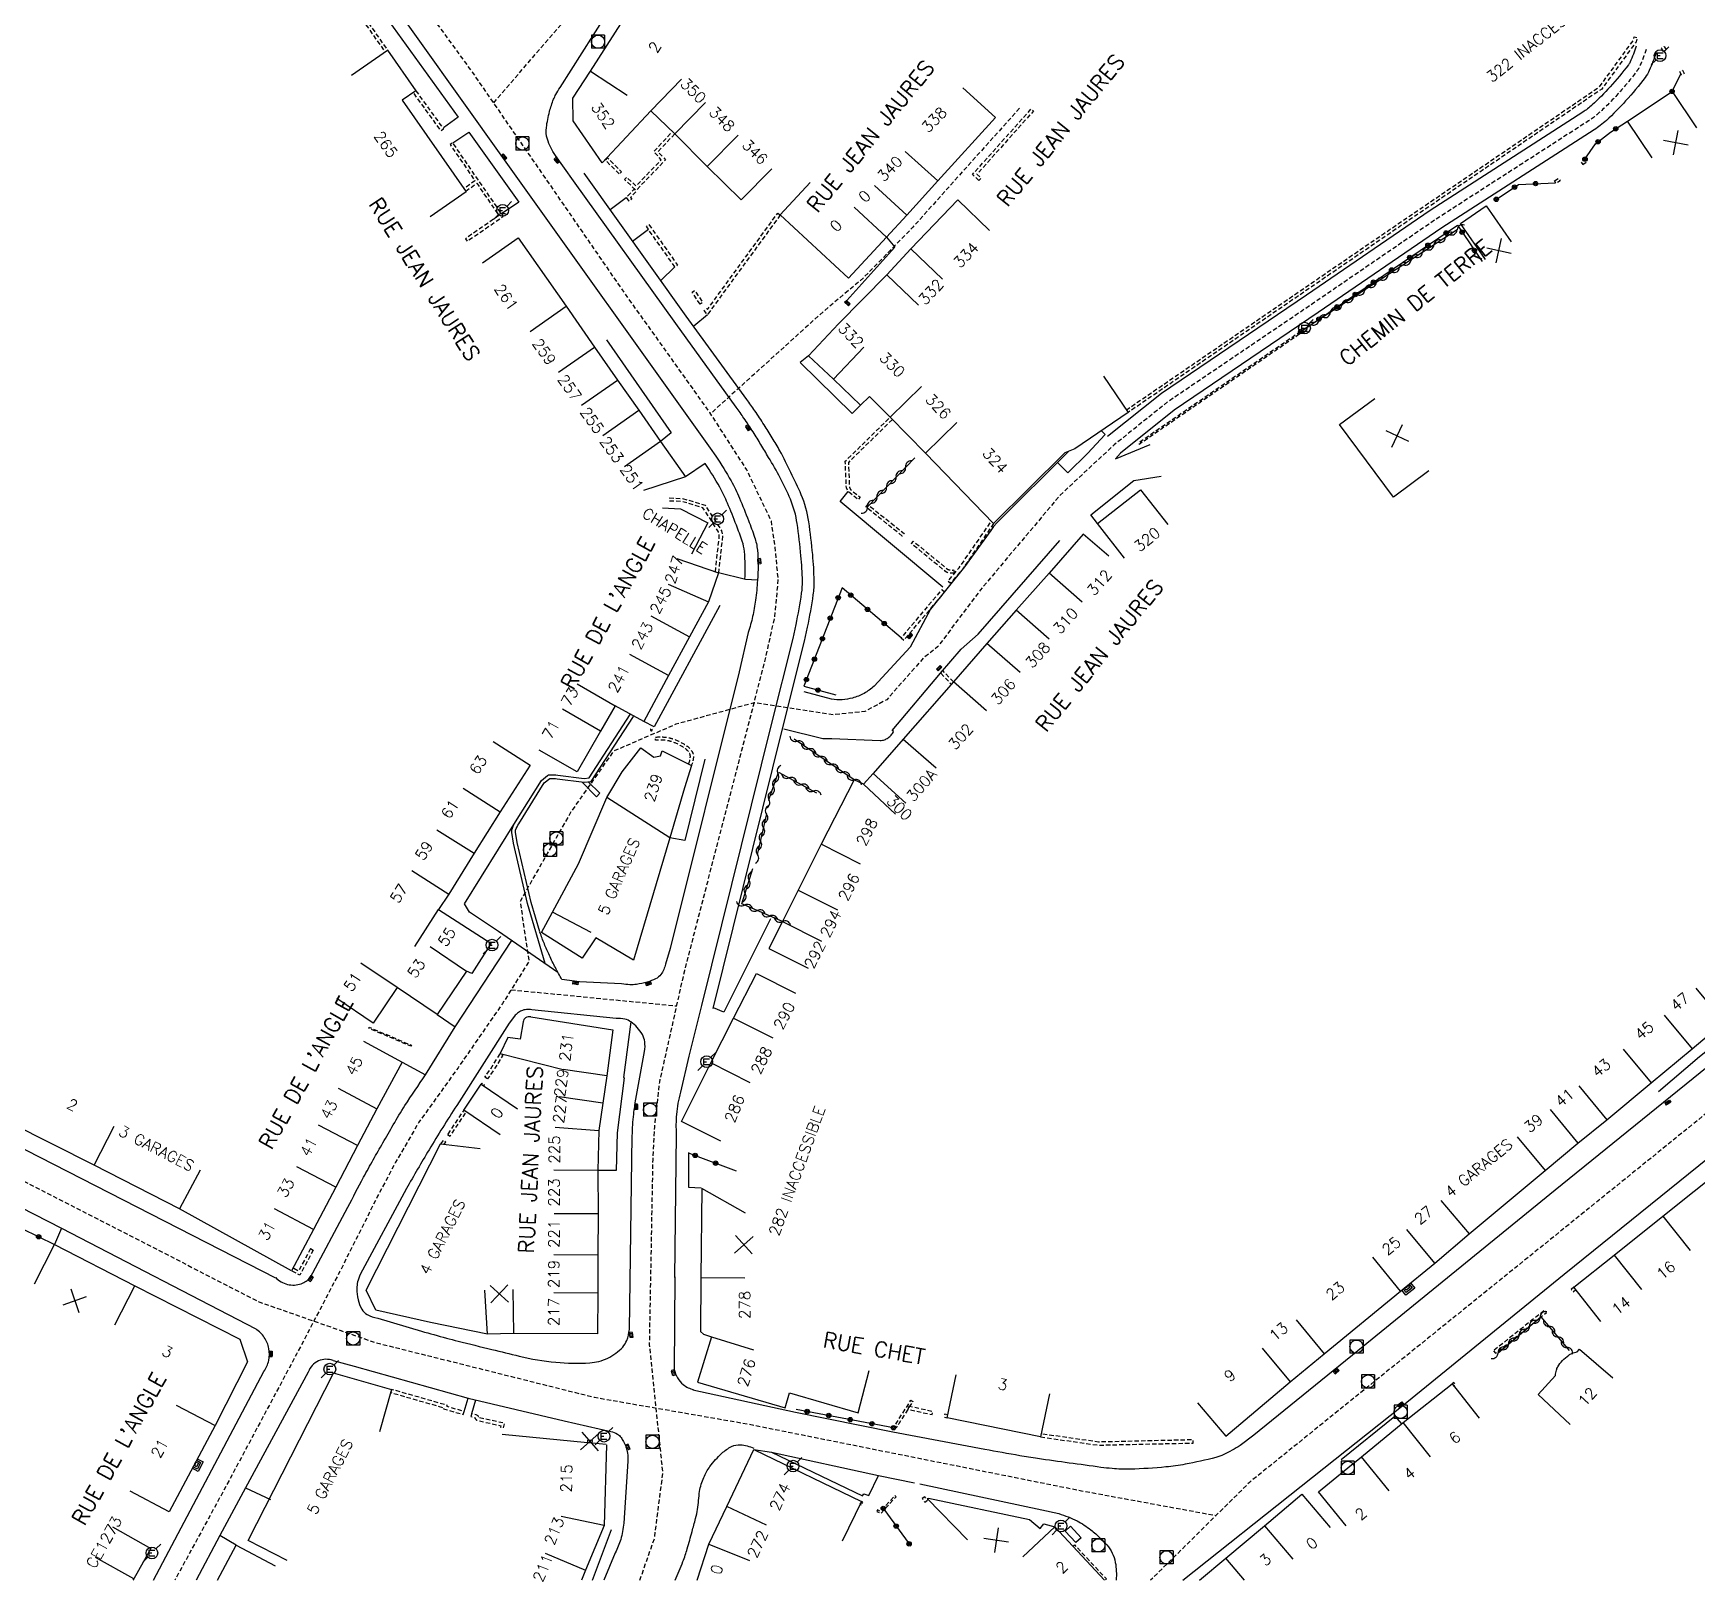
# Model space of a CAD drawing. Header units: millimetres. Extents: x 155999 to 157000, y 122000 to 123000.
# Drawn here: x 156388.5 to 156577.9, y 121999.8 to 122176.1 of the extents above; entities that cross this region are included whole.
import ezdxf
from ezdxf.enums import TextEntityAlignment as Align

# ---------------------------------------------------------------- set-up
doc = ezdxf.new("R2010")
doc.units = ezdxf.units.MM
doc.linetypes.add('DASHED', pattern=[0.75, 0.5, -0.25])
doc.layers.get('0').update_dxf_attribs({"linetype": 'CONTINUOUS'})
for name, color, linetype in [('W0001', 6, 'DASHED'), ('W0008', 7, 'CONTINUOUS'), ('W0017', 7, 'CONTINUOUS'), ('W0100', 7, 'CONTINUOUS'), ('W0112', 1, 'DASHED'), ('W0310', 3, 'CONTINUOUS'), ('W0322', 7, 'CONTINUOUS'), ('W0400', 7, 'CONTINUOUS'), ('W0420', 7, 'CONTINUOUS'), ('W0471', 7, 'CONTINUOUS'), ('W0984', 7, 'CONTINUOUS'), ('W0989', 7, 'CONTINUOUS'), ('W0991', 7, 'CONTINUOUS'), ('W1102', 7, 'CONTINUOUS')]:
    doc.layers.add(name, color=color, linetype=linetype)
doc.styles.get("Standard").update_dxf_attribs({"font": 'romans.shx', "width": 0.85})

# ---------------------------------------------------------------- blocks, each defined once
blk = doc.blocks.new('T400')
for p, q in [((-0.15, 0.3), (0.15, 0.3)), ((-0.15, -0.25), (-0.15, 0.3)), ((-0.15, 0.15), (0.15, 0.15)), ((-0.15, 0), (0.15, 0)), ((0.15, 0.3), (0.15, -0.25)), ((-0.15, -0.15), (0.15, -0.15)), ((-0.15, -0.25), (-0.15, -0.3)), ((-0.15, -0.3), (0.15, -0.3)), ((0.15, -0.3), (0.15, -0.25))]:
    blk.add_line(p, q)
blk = doc.blocks.new('T420')
for p, q in [((0.75, 0.75), (-0.75, 0.75)), ((-0.75, 0.75), (-0.75, -0.75)), ((0.75, 0.75), (0.75, -0.75)), ((0.75, -0.75), (-0.75, -0.75))]:
    blk.add_line(p, q)
blk.add_ellipse((0, 0), major_axis=(-0.53, 0.53), ratio=1, start_param=3.926991, end_param=10.210176)
blk = doc.blocks.new('t991o')
at = {"color": 0, "linetype": 'Continuous'}
for p, q in [((-1, 1), (1, -1)), ((-1, -1), (1, 1))]:
    blk.add_line(p, q, dxfattribs=at)
blk = doc.blocks.new('T471')
for p, q in [((-0.333334, 0.333334), (-0.333334, -0.333334)), ((-0.333334, 0.333334), (0.333334, 0.333334)), ((-0.333334, 0), (0, 0)), ((0.500001, 0.500001), (1.000002, 1.000002)), ((-0.500001, -0.500001), (-1.000002, -1.000002)), ((-0.333334, -0.333334), (0.333334, -0.333334))]:
    blk.add_line(p, q)
blk.add_ellipse((0, 0), major_axis=(0.471405, 0.471405), ratio=1, start_param=5.4977871438, end_param=11.780972451)
blk = doc.blocks.new('t322o')
at = {"color": 0, "linetype": 'Continuous'}
for radius in [0.25, 0.15]:
    blk.add_circle((0, 0), radius, dxfattribs=at)
blk = doc.blocks.new('t310o')
at = {"color": 0, "linetype": 'Continuous'}
for centre, start, end in [((-0.5, 0.38), 216.8699, 323.1304), ((0.5, -0.37), 36.8699, 143.1303)]:
    blk.add_arc(centre, 0.625, start, end, dxfattribs=at)

msp = doc.modelspace()

# ---------------------------------------------------------------- linework, layer by layer
at = {"layer": 'W0001', "flags": 128}
for points in [[(156440.92, 122168.19), (156450.4, 122179.2), (156466.15, 122203.35), (156481.59, 122227.19), (156514.38, 122278.88), (156543.12, 122325.13), (156563.75, 122357.04), (156572.8, 122371.53), (156581.06, 122385.71), (156586.63, 122393.83)], [(156457.56, 122000), (156459.22, 122004.74), (156460.19, 122012.21), (156458.67, 122026.83), (156459.06, 122047.89), (156459.25, 122051.58), (156459.82, 122056.7), (156462.67, 122069.42), (156471.8, 122104.6), (156472.94, 122109.72), (156473.32, 122113.9), (156472.96, 122117.62), (156472.54, 122120.56), (156469.74, 122126.4), (156465.53, 122132.94), (156455.86, 122146.5), (156438.52, 122171.67), (156422.46, 122193.79), (156397.31, 122228.8), (156389.2, 122240.33), (156388.73, 122251.09), (156387.94, 122267.06), (156398.22, 122280.97), (156409.3, 122300.3), (156427.88, 122330.96), (156436.46, 122345.3), (156442.7, 122358.23), (156444.07, 122363.07)], [(156923.59, 122353.93), (156917.66, 122345.38), (156913.59, 122340.89), (156908.98, 122336.61), (156898.32, 122327.95), (156850.64, 122289.21), (156840.06, 122280.51), (156835.23, 122276.1), (156820.52, 122261.41), (156779.54, 122218.18), (156766.25, 122204.66), (156758.9, 122198.78), (156733.68, 122179.69), (156710.73, 122161.56), (156679, 122134.49), (156659.04, 122117.91), (156561.35, 122038.9), (156526.96, 122011.13), (156515.7, 122000)], [(156500.79, 122167.57), (156495.33, 122161.5), (156488.63, 122154.02), (156483.01, 122148.25), (156478.02, 122144.04), (156465.62, 122132.81)], [(156257.32, 122112.21), (156275.79, 122103.08), (156314.2, 122082.89), (156355.08, 122061.99), (156414.29, 122031.66), (156427.31, 122027.1), (156452.38, 122020.83), (156469.85, 122017.79), (156507.83, 122010.19), (156523.16, 122007.37)], [(156442.9, 122067.22), (156461.77, 122065.38)]]:
    msp.add_lwpolyline(points, dxfattribs=at)
msp.add_lwpolyline([(156572.12, 122174.27, -0.02555), (156571.39, 122172.36, -0.058585), (156571.05, 122171.79, -0.021491), (156568.91, 122169.2, -0.023866), (156566.79, 122167.07, -0.020035), (156566.17, 122166.55, -0.021767), (156565.57, 122166.13), (156548.2, 122154.94), (156534.12, 122145.29), (156517.67, 122134.15), (156511.55, 122129.25), (156505.41, 122123.52), (156496.33, 122112.74), (156491.45, 122106.24), (156489.84, 122104.97), (156485.66, 122100.23), (156483.19, 122098.9), (156479.58, 122098.53), (156470.57, 122099.88), (156461.66, 122097.44), (156454.55, 122094.37), (156449.71, 122087.46), (156443.92, 122077.28), (156444.94, 122070.47), (156441.93, 122065.67), (156436.87, 122058.35), (156432.4, 122052.13), (156429.76, 122047.59), (156427.71, 122043.71), (156423.38, 122035.09), (156418.47, 122025.72), (156410.18, 122010.2), (156404.62, 122000)], format="xyb", dxfattribs=at)
at = {"layer": 'W0008', "flags": 128}
for points in [[(156427.83, 122181.73), (156441.92, 122161.98), (156465.56, 122128.88), (156466.23, 122127.95, -0.019317), (156467.95, 122125.15, -0.0293), (156468.9, 122123.2, -0.00696), (156469.93, 122120.64, -0.009501), (156470.62, 122118.74, -0.059307), (156470.94, 122117.26, -0.047158), (156470.95, 122113.83, -0.011893), (156470.87, 122112.7, -0.011893), (156470.74, 122111.57, -0.019933), (156470.4, 122109.71, -0.019933), (156469.91, 122107.88), (156468.85, 122103.43), (156461, 122071.92), (156460.5, 122070.12, -0.081656), (156459.96, 122068.97, -0.131292), (156459.36, 122068.46, -0.042744), (156458.4, 122068.09, -0.035505), (156457.18, 122067.83, -0.041776), (156456.43, 122067.79, -0.033089), (156455.49, 122067.89), (156450.71, 122068.13), (156448.69, 122068.39, -0.012636), (156447.94, 122069.74, -0.012636), (156447.26, 122071.13, -0.011608), (156446.69, 122072.43, -0.011608), (156446.19, 122073.76)], [(156461.55, 122034.47), (156461.75, 122050.76, -0.019835), (156461.71, 122051.89, -0.019835), (156461.77, 122053.03, -0.022429), (156461.94, 122054.3, -0.022429), (156462.23, 122055.55), (156463.16, 122059.65), (156464.62, 122065.42), (156472.55, 122097.42), (156475, 122107.2), (156475.34, 122108.79, 0.016194), (156475.98, 122112.37, 0.042705), (156476.07, 122113.75, 0.016633), (156475.9, 122116.63, 0.013067), (156475.47, 122120.28, 0.063), (156474.7, 122123.06, 0.040166), (156472.21, 122127.82, 0.006093), (156471.35, 122129.28, 0.006093), (156470.45, 122130.72, 0.006118), (156469.41, 122132.29, 0.007544), (156468.53, 122133.54), (156461.64, 122143.05), (156450, 122159.32), (156447.94, 122162.19, -0.06999), (156447.03, 122164.07, -0.11193), (156446.92, 122165.38, -0.027571), (156447.28, 122167.2, -0.03488), (156447.74, 122168.59, -0.030318), (156448.01, 122169.14, -0.020455), (156448.48, 122169.92), (156452.25, 122175.84), (156455.08, 122180.36)], [(156570.98, 122174.64, -0.02555), (156570.3, 122172.84, -0.058585), (156570.1, 122172.51, -0.021491), (156568.02, 122170, -0.023866), (156565.98, 122167.96, -0.020035), (156565.44, 122167.5, -0.021767), (156564.93, 122167.14), (156547.54, 122155.93), (156533.45, 122146.28), (156516.96, 122135.11), (156510.8, 122130.19)], [(156573.26, 122173.9, -0.02555), (156572.48, 122171.88, -0.058585), (156572, 122171.06, -0.021491), (156569.79, 122168.4, -0.023866), (156567.59, 122166.19, -0.020035), (156566.9, 122165.61, -0.021767), (156566.22, 122165.13), (156548.86, 122153.94), (156534.79, 122144.31), (156518.38, 122133.19), (156512.29, 122128.32)], [(156677.75, 122138.63), (156657.68, 122122.23), (156637.87, 122106.15), (156617.64, 122089.86), (156601.18, 122076.45), (156592.54, 122069.44), (156579.05, 122058.42), (156561.75, 122044.39), (156539.29, 122026.12), (156527.45, 122016.52), (156525.9, 122015.33, -0.023054), (156524.03, 122014.31, -0.051303), (156523.13, 122013.97, -0.015176), (156519.66, 122013.2, -0.024124), (156517.45, 122012.89, -0.01577), (156513.4, 122012.64, -0.030588), (156511.32, 122012.71, -0.010132), (156510.06, 122012.85, -0.001754), (156502.84, 122013.85, -0.007706), (156500.81, 122014.17, -0.003934), (156496.84, 122014.89), (156486.36, 122016.84), (156475.27, 122019.09), (156463.59, 122021.65)], [(156506.38, 122128.52), (156498.24, 122120.4), (156497.83, 122119.96), (156497.5, 122119.51), (156494.51, 122115.36), (156490.64, 122110.53), (156488.34, 122106.22), (156484.22, 122101.78, -0.060243), (156483.08, 122100.96, -0.060243), (156481.77, 122100.43, -0.051538), (156480.59, 122100.24, -0.051538), (156479.39, 122100.3), (156476.28, 122101.15)], [(156446.77, 122070.21), (156444.76, 122077.05), (156443.17, 122083.91), (156442.98, 122085.11, -0.123602), (156443.02, 122085.52, -0.055237), (156443.41, 122086.34), (156446.36, 122091.05), (156447.05, 122091.61, -0.160126), (156447.29, 122091.7, -0.043256), (156448.21, 122091.66), (156451.23, 122091.27), (156451.78, 122091.33), (156456.46, 122098.56)], [(156446.16, 122073.8), (156445.17, 122077.16), (156443.59, 122083.99), (156443.41, 122085.17, -0.123602), (156443.42, 122085.38, -0.055237), (156443.78, 122086.12), (156446.68, 122090.76), (156447.32, 122091.27, -0.042883), (156448.15, 122091.23), (156451.22, 122090.84), (156452.03, 122090.92), (156456.82, 122098.32)], [(156473.96, 122096.92), (156478.4, 122095.82), (156479.41, 122095.81), (156484.93, 122095.58, 0.063018), (156485.4, 122095.68, 0.063018), (156485.82, 122095.89, 0.064053), (156486.18, 122096.21, 0.064053), (156486.45, 122096.61)], [(156416.11, 122034.47, 0.148275), (156417.45, 122033.68, 0.148275), (156419.01, 122033.76, 0.057152), (156419.56, 122034.04, 0.057152), (156420.03, 122034.43), (156424.32, 122042.47, -0.004051), (156426.11, 122045.87, -0.006798), (156427.21, 122047.87, -0.000281), (156428.31, 122049.79, -0.000261), (156429.49, 122051.85, -0.013575), (156430.82, 122054.03, -0.008244), (156433.16, 122057.52), (156436.55, 122063), (156442.97, 122072.82)], [(156445.25, 122064.93, 0.07964), (156444.66, 122064.97, 0.07964), (156444.08, 122064.82, 0.066492), (156443.65, 122064.57, 0.066492), (156443.31, 122064.21), (156442.7, 122063.41), (156436.72, 122054.06, 0.004314), (156435.12, 122051.54, 0.004314), (156433.56, 122049, 0.003685), (156432.26, 122046.8, 0.003685), (156431, 122044.59), (156425.71, 122034.8)], [(156427.72, 122029.85), (156432.7, 122028.35, 0.002214), (156435.54, 122027.57, 0.004734), (156436.87, 122027.22, 0.001143), (156440.72, 122026.27, 0.001417), (156443.82, 122025.51, 0.035228), (156448, 122024.81, 0.038802), (156451.85, 122024.75, 0.097177), (156453.9, 122025.28, 0.09592), (156455.61, 122026.55, 0.0954), (156456.07, 122027.29, 0.063417), (156456.37, 122028.56), (156456.7, 122050.6, -0.0117), (156456.75, 122051.84, -0.0117), (156456.86, 122053.07, -0.008174), (156456.98, 122053.92, -0.008174), (156457.12, 122054.77), (156458.1, 122060.19, 0.075923), (156458.12, 122061.3, 0.097828), (156457.85, 122062.12, 0.053377), (156457.25, 122062.94, 0.057656), (156456.55, 122063.56, 0.091812), (156455.87, 122063.87, 0.07297), (156454.85, 122063.96), (156445.25, 122064.93)], [(156425.72, 122034.81, 0.047454), (156425.43, 122033.96, 0.056682), (156425.34, 122033.21, 0.060934), (156425.49, 122031.93, 0.069045), (156425.91, 122030.87, 0.137116), (156426.53, 122030.25, 0.094844), (156427.72, 122029.85)], [(156461.55, 122034.53), (156461.48, 122024, 0.089464), (156461.84, 122023.04, 0.089464), (156462.51, 122022.27, 0.055571), (156463.05, 122021.92, 0.055571), (156463.66, 122021.71)], [(156402.19, 122000), (156414.77, 122023.78, 0.099889), (156415.31, 122025.02, 0.099889), (156415.33, 122026.37, 0.101492), (156414.81, 122027.64, 0.101492), (156413.83, 122028.61)], [(156422.64, 122025.01, 0.098858), (156421.8, 122025.15, 0.098858), (156420.98, 122024.96, 0.102982), (156420.27, 122024.45, 0.102982), (156419.82, 122023.69), (156412.68, 122010.53), (156409.76, 122005.09), (156407.04, 122000)], [(156422.64, 122025.01), (156425.04, 122024.38), (156438.02, 122020.73), (156448.95, 122018.14), (156454.24, 122016.93, -0.076678), (156455.01, 122016.63, -0.11264), (156455.42, 122016.25, -0.032394), (156455.69, 122015.8, -0.024436), (156455.98, 122015.17, -0.060761), (156456.16, 122014.46, -0.04894), (156456.19, 122013.55), (156455.73, 122006.49, -0.026107), (156455.6, 122005.56, -0.026107), (156455.38, 122004.64, -0.022725), (156455.1, 122003.87, -0.022725), (156454.76, 122003.13), (156453.48, 122000)], [(156461.59, 122000, 0.011773), (156462.47, 122002.12, 0.022339), (156462.96, 122003.58, 0.00247), (156463.51, 122005.54, 0.003274), (156463.91, 122007.02, 0.028883), (156464.13, 122008.07, 0.014974), (156464.35, 122010.11, -0.051071), (156464.84, 122011.7, -0.059577), (156465.54, 122012.94, -0.04733), (156466.89, 122014.45, -0.07099), (156468.01, 122015.22, -0.134764), (156469.02, 122015.42, -0.087592), (156470.54, 122015.03)], [(156489.43, 122010.96), (156503.31, 122008.01), (156505.27, 122007.58, -0.043949), (156507.33, 122006.75, -0.051992), (156508.91, 122005.73, -0.0188), (156509.98, 122004.79, -0.024669), (156510.73, 122004.02, -0.135279), (156511.69, 122002.03, -0.067737), (156511.78, 122000)]]:
    msp.add_lwpolyline(points, format="xyb", dxfattribs=at)
for points in [[(156451, 122090.86), (156452.64, 122089.2), (156452.99, 122089.6)], [(156451.67, 122090.88), (156452.99, 122089.6)], [(156305.56, 122084.21), (156333.47, 122069.89), (156360.59, 122056.04), (156379.15, 122046.5), (156391.72, 122040.06), (156413.83, 122028.61)], [(156519.38, 122000), (156532.86, 122010.72), (156544.28, 122019.78), (156562.8, 122034.83), (156582.43, 122050.72), (156619.42, 122080.62)], [(156448.23, 122069.2), (156441.48, 122073.85), (156438.15, 122076.05)], [(156373.43, 122056.24), (156416.07, 122034.43)], [(156545.31, 122033.84), (156545.78, 122033.26), (156544.76, 122032.46), (156544.31, 122033.02)], [(156545.16, 122033.71), (156545.5, 122033.3), (156544.79, 122032.74), (156544.46, 122033.14)], [(156545, 122033.59), (156545.22, 122033.33), (156544.82, 122033.02), (156544.62, 122033.27)], [(156544.85, 122033.46), (156544.93, 122033.36), (156544.85, 122033.3), (156544.77, 122033.4)], [(156407.18, 122013.83), (156407.83, 122013.49), (156407.28, 122012.37), (156406.6, 122012.74)], [(156407.08, 122013.66), (156407.56, 122013.4), (156407.19, 122012.65), (156406.69, 122012.92)], [(156406.99, 122013.48), (156407.3, 122013.32), (156407.1, 122012.92), (156406.78, 122013.09)], [(156470.52, 122014.88), (156472.56, 122014.59), (156484.73, 122011.94), (156488.84, 122011.09)]]:
    msp.add_lwpolyline(points, dxfattribs=at)
msp.add_lwpolyline([(156407.03, 122013.23), (156406.88, 122013.27)], close=True, dxfattribs=at)
at = {"layer": 'W0017', "flags": 128}
for points in [[(156424.51, 122180.36), (156426.51, 122180.92), (156436.86, 122166.57), (156435.19, 122165.34)], [(156436.26, 122163.64), (156438.09, 122164.84), (156443.79, 122156.89), (156441.83, 122155.54)], [(156454.17, 122156.03), (156456.02, 122157.42)], [(156458.55, 122153.78), (156456.73, 122152.39)], [(156485.63, 122152.89), (156486.59, 122151.75), (156481.13, 122145.7)], [(156459.95, 122147.96), (156461.56, 122149.5)], [(156465.25, 122144.07), (156463.7, 122142.75)], [(156453.77, 122141.19), (156461.14, 122130.61), (156459.9, 122129.64)], [(156476.76, 122139.38), (156475.8, 122138.64), (156481.73, 122132.84), (156482.68, 122133.78)], [(156510.11, 122130.86), (156510.55, 122130.44), (156508.52, 122128.25), (156506.28, 122126.07), (156505.1, 122127.24)], [(156512.29, 122128.32), (156511.72, 122127.66), (156515.64, 122129.31)], [(156509.66, 122120.29), (156508.89, 122121.28), (156513.8, 122125.18), (156516.92, 122125.67)], [(156492.06, 122113.06), (156480.36, 122122.79), (156481.28, 122123.94)], [(156486.45, 122096.61), (156486.3, 122096.75), (156491.8, 122103.27), (156494.15, 122106), (156496.08, 122107.71), (156505.36, 122118.35)], [(156470.95, 122113.83), (156469.58, 122113.94), (156466.51, 122114.69)], [(156466.68, 122110.97), (156459.21, 122097.15), (156458.03, 122097.74)], [(156464.97, 122093.48), (156462.68, 122084.2), (156460.97, 122084.52)], [(156438.15, 122076.05), (156437.59, 122077.02), (156443.41, 122086.34)], [(156472.43, 122075.29), (156467.13, 122064.65), (156465.94, 122065.15)], [(156589.43, 122070.53), (156590.45, 122069.38), (156578.18, 122059.59), (156573.52, 122055.6)], [(156434.49, 122064.39), (156436.55, 122063)], [(156456.55, 122063.56), (156455.71, 122057.23), (156455.79, 122057.21), (156454.97, 122050.92), (156454.85, 122046.65), (156452.77, 122046.64)], [(156430.5, 122058.98), (156433.16, 122057.52)], [(156463.11, 122048.7), (156463.09, 122044.73), (156464.55, 122044.68)], [(156391.72, 122040.06), (156390.94, 122038.21)], [(156437.57, 122019.2), (156438.02, 122020.73)], [(156438.42, 122018.97), (156438.88, 122020.53)], [(156537.39, 122013.73), (156543.52, 122018.69), (156544.27, 122017.8)], [(156472.56, 122014.59), (156482.91, 122009.62), (156483.05, 122009.85), (156483.62, 122009.63), (156484.73, 122011.94)], [(156412.68, 122010.53), (156415.5, 122009.19)], [(156411.62, 122004), (156409.76, 122005.09)], [(156452.18, 122000), (156454.35, 122005.79)]]:
    msp.add_lwpolyline(points, dxfattribs=at)
for points in [[(156465.92, 122065.1), (156473.85, 122097.09), (156476.3, 122106.89), (156476.65, 122108.51, 0.016194), (156477.31, 122112.18, 0.042705), (156477.41, 122113.78, 0.016633), (156477.24, 122116.76, 0.013067), (156476.8, 122120.48, 0.063), (156475.94, 122123.58, 0.015317), (156473.51, 122128.57, 0.006093), (156472.63, 122130.06, 0.006093), (156471.71, 122131.53, 0.006118), (156470.65, 122133.13, 0.007544), (156469.74, 122134.42), (156462.85, 122143.92), (156451.22, 122160.19)], [(156469.51, 122113.96, 0.039886), (156469.47, 122117.13, 0.059307), (156469.22, 122118.27, 0.009501), (156468.55, 122120.11, 0.00696), (156467.54, 122122.63, 0.0293), (156466.66, 122124.42, 0.019317), (156465, 122127.12), (156462.75, 122125.62)]]:
    msp.add_lwpolyline(points, format="xyb", dxfattribs=at)
at = {"layer": 'W0100'}
for p, q in [((156445.14, 122064.12), (156454.49, 122062.65)), ((156412.03, 122027.43), (156412.89, 122024.85))]:
    msp.add_line(p, q, dxfattribs=at)
at = {"layer": 'W0100', "flags": 128}
for points in [[(156472.6, 122160.68), (156469.08, 122157.13), (156465.21, 122160.95), (156461.53, 122164.66), (156458.82, 122167.28), (156453.29, 122161.35), (156449.98, 122166.14), (156449.92, 122168.73), (156451.94, 122171.79), (156458.24, 122181.66), (156461.47, 122186.73), (156463.93, 122190.58), (156466.87, 122195.3), (156471.12, 122192.66)], [(156424.74, 122171.33), (156428.84, 122174.18), (156432.05, 122169.57), (156430.5, 122168.48), (156437.78, 122158.07), (156433.68, 122155.2)], [(156494.35, 122169.89), (156498.05, 122166.53), (156491.49, 122159.3), (156487.97, 122155.39), (156485.63, 122152.89), (156481.32, 122148.24), (156473.55, 122155.43), (156476.94, 122159.1)], [(156572.79, 122161.94), (156570.01, 122166.1), (156575.07, 122169.49), (156577.85, 122165.33)], [(156510.33, 122137.07), (156513.15, 122132.94), (156507.07, 122128.79), (156505.93, 122128.34), (156497.84, 122120.31), (156490.08, 122128.29), (156486.06, 122132.39), (156483.7, 122134.74), (156482.68, 122133.78), (156479.61, 122136.73), (156476.76, 122139.38), (156480.16, 122143.04), (156485.66, 122148.61), (156488.4, 122151.55), (156493.77, 122157.13), (156497.37, 122153.66)], [(156553.83, 122150.34), (156550.98, 122154.44), (156553.89, 122156.47), (156556.74, 122152.36)], [(156439.63, 122149.96), (156443.72, 122152.82), (156449.17, 122145.03), (156452.41, 122140.38), (156455.03, 122136.62), (156457.43, 122133.19), (156459.9, 122129.64), (156462.75, 122125.62), (156457.98, 122124.06)], [(156547.38, 122126.29), (156543.37, 122123.31), (156537.23, 122131.56), (156541.25, 122134.54)], [(156512.75, 122116.36), (156509.66, 122120.29), (156514.56, 122124.13), (156517.65, 122120.2)], [(156460.15, 122122.07), (156462.19, 122121.98), (156465.29, 122120.37), (156463.44, 122116.82)], [(156510.96, 122116.57), (156508.03, 122119.09), (156504.15, 122114.66), (156500.41, 122110.44), (156497.08, 122106.63), (156493.27, 122102.27), (156487.54, 122095.76), (156484.14, 122091.82), (156483.01, 122090.61), (156481.96, 122091.12), (156478.22, 122083.79), (156475.58, 122078.57), (156473.79, 122074.99), (156472.25, 122071.92), (156476.71, 122069.67)], [(156461.78, 122116.31), (156466.51, 122114.69), (156465.38, 122111.39), (156463.2, 122107.4), (156460.84, 122103.01), (156458.03, 122097.74)], [(156450.41, 122102.03), (156454.75, 122099.55)], [(156458.03, 122097.74), (156454.75, 122099.55), (156453.1, 122096.67), (156450.43, 122092.02), (156446.1, 122094.51)], [(156440.87, 122095.49), (156445.08, 122092.79), (156441.65, 122087.46), (156438.7, 122082.77), (156435.82, 122078.1), (156434.65, 122076.37), (156440.61, 122072.53)], [(156457.68, 122094.76), (156459.14, 122093.7), (156459.91, 122093.84), (156460.12, 122094.42), (156463.43, 122092.76), (156462.64, 122090.19), (156460.97, 122084.52), (156456.83, 122070.58), (156452.55, 122073.12), (156450.99, 122070.83), (156446.36, 122073.72)], [(156446.38, 122073.72), (156447.6, 122076.07), (156450.58, 122081.57), (156453.8, 122089.12), (156455.54, 122092.02), (156457.68, 122094.76)], [(156452.02, 122073.72), (156447.6, 122076.07)], [(156440.62, 122072.53), (156438.43, 122069.06), (156437.83, 122069.34), (156434.49, 122064.39), (156429.93, 122067.46), (156427.21, 122063.43), (156423.07, 122066.23)], [(156466.78, 122049.98), (156462.31, 122052.22), (156465.66, 122058.89), (156468.23, 122063.99), (156470.83, 122069.08), (156475.28, 122066.82)], [(156521.06, 122020.2), (156524.29, 122016.39), (156531.61, 122022.6), (156535.46, 122025.77), (156544.17, 122032.9), (156548.07, 122036.1), (156551.98, 122039.42), (156560.62, 122046.63), (156564.36, 122049.74), (156567.63, 122052.41), (156572.7, 122056.62), (156577.35, 122060.5), (156580.99, 122063.55), (156577.81, 122067.41)], [(156574.16, 122064.34), (156577.35, 122060.5)], [(156407.52, 122046.7), (156405.17, 122042.29), (156395.44, 122047.24), (156385.96, 122052.04), (156380.65, 122054.72), (156375.08, 122057.51), (156377.32, 122061.98)], [(156426.09, 122061.35), (156430.5, 122058.98), (156427.63, 122053.66), (156425.41, 122049.49), (156422.94, 122044.75), (156420.39, 122039.93), (156417.9, 122035.24), (156405.17, 122042.29)], [(156454.49, 122062.65), (156453.8, 122057.42), (156453.33, 122054.31), (156452.89, 122051.18), (156452.77, 122046.64), (156452.81, 122041.7), (156452.76, 122037.06), (156452.77, 122032.68), (156452.73, 122028.05), (156443.16, 122028.1)], [(156441.66, 122050.71), (156437.51, 122053.5), (156439.5, 122056.46), (156443.65, 122053.68)], [(156566.98, 122029.45), (156563.88, 122033.37), (156568.47, 122037), (156574.03, 122041.43), (156581.14, 122047.13), (156584.26, 122049.68), (156586.24, 122047.19), (156588.03, 122048.66), (156592.22, 122052.94), (156595.79, 122049.43)], [(156426.41, 122033.02), (156434.85, 122049.69), (156439.4, 122049.16)], [(156469.59, 122041.79), (156464.61, 122044.59), (156464.5, 122034.43), (156464.47, 122028.31), (156464.8, 122028), (156465.72, 122027.71), (156464.11, 122022.54), (156474.11, 122019.61), (156474.61, 122021.33), (156482.4, 122019.04), (156483.66, 122023.88)], [(156388.65, 122033.76), (156390.94, 122038.21), (156400.07, 122033.52), (156412.03, 122027.43)], [(156427.5, 122030.76), (156426.42, 122033.03)], [(156443.11, 122033.1), (156443.16, 122028.1), (156440.2, 122028.03), (156433.71, 122029.34), (156427.5, 122030.76)], [(156412.89, 122024.85), (156409.2, 122017.63), (156403.96, 122007.78), (156399.55, 122010.13)], [(156417.42, 122002.26), (156412.97, 122004.53), (156422.68, 122023.58)], [(156422.66, 122023.61), (156429.3, 122021.72), (156427.92, 122016.91)], [(156504.19, 122021.2), (156503.19, 122016.31), (156492.56, 122018.48), (156493.56, 122023.38)], [(156537.97, 122006.19), (156534.81, 122010.07), (156538.15, 122012.79), (156539.7, 122014.05), (156544.45, 122017.95), (156550.02, 122022.36), (156553.12, 122018.44)], [(156441.87, 122016.63), (156451.6, 122015.68), (156452.14, 122015.63), (156453.72, 122015.47)], [(156453.77, 122015.41), (156453.49, 122006.22), (156451.39, 122001.16), (156450.9, 122000)], [(156452.14, 122015.63), (156452.16, 122015.92), (156451.62, 122015.95), (156451.6, 122015.68)], [(156464.07, 122000), (156465.42, 122004.1), (156467.46, 122008.4), (156470.52, 122014.88), (156482.79, 122008.96), (156480.61, 122004.45)], [(156521.27, 122000), (156524.29, 122002.52), (156528.68, 122006.2), (156532.91, 122009.81), (156536.16, 122006.01)], [(156494.86, 122004.61), (156490.26, 122009.31), (156490.41, 122009.36), (156501.93, 122006.9), (156503.14, 122005.88), (156503.55, 122006.43), (156504.82, 122006.06), (156510.45, 122000)], [(156397.53, 122006.07), (156401.89, 122003.62), (156399.94, 122000.15), (156399.86, 122000)], [(156409.48, 122000), (156411.62, 122004), (156416.03, 122001.64)]]:
    msp.add_lwpolyline(points, dxfattribs=at)
for points in [[(156445.14, 122064.12, 0.11617), (156444.84, 122064.14, 0.11617), (156444.56, 122064.03, 0.10625), (156444.37, 122063.82, 0.10625), (156444.29, 122063.56), (156443.94, 122061.61), (156442.55, 122061.79), (156441.67, 122059.96), (156448.85, 122058.13)], [(156563.48, 122017.74), (156559.81, 122021.13), (156561.8, 122023.29, -0.045177), (156561.91, 122023.92, -0.072295), (156562.06, 122024.29, -0.052801), (156562.6, 122025, -0.049709), (156563.31, 122025.62, -0.059096), (156563.68, 122025.82, -0.039167), (156564.28, 122026), (156564.55, 122026.32), (156568.33, 122023.04)]]:
    msp.add_lwpolyline(points, format="xyb", dxfattribs=at)
msp.add_lwpolyline([(156507.79, 122004.83), (156507.21, 122004.29), (156505.99, 122005.6), (156506.57, 122006.14)], close=True, dxfattribs=at)
at = {"layer": 'W0112'}
msp.add_line((156420.07, 122037.75), (156420.38, 122037.59), dxfattribs=at)
at = {"layer": 'W0112', "flags": 128}
for points in [[(156424.22, 122180.15), (156428.55, 122173.98)], [(156424.51, 122180.36), (156428.84, 122174.18)], [(156512.92, 122133.21), (156542.22, 122153.28), (156566.81, 122170.01), (156570.65, 122175.28), (156570.77, 122175.7), (156571.11, 122175.59), (156570.97, 122175.12), (156567.06, 122169.75), (156542.42, 122152.98), (156513.15, 122132.94)], [(156432.05, 122169.57), (156435.22, 122165.2), (156434.93, 122164.99), (156431.76, 122169.37)], [(156437.74, 122158.13), (156438.99, 122159.03), (156441.52, 122155.36), (156437.7, 122152.72), (156437.9, 122152.43), (156442.02, 122155.27), (156439.08, 122159.53), (156436.26, 122163.64), (156435.96, 122163.44), (156438.79, 122159.32), (156437.54, 122158.42)], [(156461.53, 122164.66), (156459.62, 122162.63), (156460.5, 122161.71), (156457.13, 122158.22), (156455.83, 122159.46), (156456.07, 122159.72), (156457.12, 122158.72), (156460, 122161.71), (156459.13, 122162.63), (156461.27, 122164.91)], [(156486.31, 122132.13), (156481.31, 122127.25), (156481.42, 122124.44), (156481.56, 122124.17), (156482.63, 122123.28), (156482.4, 122123), (156481.28, 122123.94), (156481.07, 122124.35), (156480.95, 122127.39), (156486.06, 122132.39)], [(156466.16, 122114.81), (156466.61, 122118.86), (156466.52, 122119.35), (156464.75, 122122.09), (156462.38, 122122.8), (156460.98, 122122.85), (156460.99, 122123.21), (156462.43, 122123.15), (156464.98, 122122.39), (156466.86, 122119.48), (156466.97, 122118.88), (156466.51, 122114.69)], [(156497.84, 122120.31), (156494.24, 122115.02), (156492.9, 122113.5), (156492.63, 122113.73), (156493.92, 122115.27), (156497.59, 122120.57)], [(156493.27, 122102.27), (156492.04, 122103.55), (156491.75, 122103.32), (156493.03, 122102)], [(156435.28, 122049.64), (156435.49, 122049.88), (156435.22, 122050.11), (156434.85, 122049.69)], [(156420.38, 122037.59), (156418.85, 122034.71), (156417.9, 122035.24)], [(156420.07, 122037.75), (156418.71, 122035.19), (156418.07, 122035.55)], [(156563.88, 122033.37), (156563.58, 122033.11), (156563.81, 122032.84), (156564.11, 122033.11)], [(156492.64, 122018.83), (156492.29, 122018.91), (156492.21, 122018.56), (156492.56, 122018.48)], [(156503.19, 122016.31), (156509.75, 122015.38), (156520.57, 122015.62), (156520.56, 122015.98), (156509.77, 122015.73), (156503.24, 122016.66)], [(156506.85, 122003.87), (156507.03, 122004.04), (156510.68, 122000.14), (156510.53, 122000)]]:
    msp.add_lwpolyline(points, dxfattribs=at)
for points in [[(156574.1, 122174.04), (156573.87, 122174.43), (156574.18, 122174.61), (156574.41, 122174.22)], [(156576.14, 122171.36), (156575.94, 122171.72), (156576.26, 122171.89), (156576.45, 122171.53)], [(156496.17, 122159.35), (156495.42, 122160.02), (156502.11, 122167.49), (156502.38, 122167.26), (156495.93, 122160.05), (156496.41, 122159.62)], [(156455.21, 122160.09), (156453.64, 122161.65), (156453.89, 122161.91), (156455.46, 122160.34)], [(156564.9, 122161.16), (156565.36, 122161.49), (156565.16, 122161.78), (156564.7, 122161.45)], [(156561.69, 122159.3), (156562.14, 122159.59), (156562.34, 122159.29), (156561.88, 122159)], [(156456.34, 122157), (156456.02, 122157.42), (156456.91, 122158.36), (156457.17, 122158.12), (156456.49, 122157.4), (156456.63, 122157.21)], [(156473.55, 122155.43), (156465.25, 122144.07), (156464.89, 122144.55), (156465.17, 122144.76), (156465.25, 122144.66), (156473.26, 122155.64)], [(156461.56, 122149.5), (156458.31, 122154.11), (156458.6, 122154.32), (156461.85, 122149.7)], [(156464.42, 122145.26), (156463.5, 122146.64), (156463.79, 122146.84), (156464.72, 122145.46)], [(156532.8, 122142.16), (156514.32, 122129.45), (156514.4, 122129.34), (156532.88, 122142.05)], [(156487.43, 122118.87), (156483.3, 122122.17), (156483.52, 122122.45), (156487.66, 122119.15)], [(156492.26, 122112.48), (156491.94, 122112.76), (156487.3, 122107.3), (156487.63, 122107.02)], [(156431.55, 122060.91), (156431.5, 122060.79), (156431.31, 122060.87), (156426.71, 122062.83), (156426.76, 122062.95), (156431.36, 122060.99)], [(156440.22, 122057.08), (156439.93, 122057.28), (156440.75, 122058.47), (156441.67, 122059.96), (156441.97, 122059.78), (156441.05, 122058.28)], [(156439.5, 122056.46), (156439.79, 122056.27), (156439.87, 122056.38), (156439.57, 122056.57)], [(156435.67, 122050.76), (156435.97, 122050.57), (156437.8, 122053.3), (156437.51, 122053.5)], [(156554.73, 122026.11), (156554.96, 122025.83), (156560.78, 122030.48), (156560.56, 122030.75)], [(156429.3, 122021.72), (156429.2, 122021.37), (156435.24, 122019.64), (156435.21, 122019.52), (156437.46, 122018.86), (156437.57, 122019.2), (156435.64, 122019.76), (156435.68, 122019.89)], [(156550.02, 122022.36), (156550.23, 122022.08), (156550.44, 122022.23), (156550.23, 122022.52)], [(156488.27, 122019.77), (156488.18, 122019.79), (156488.07, 122019.45), (156490.84, 122018.85), (156490.91, 122019.2), (156488.27, 122019.77), (156488.07, 122019.45), (156487.03, 122017.81), (156486.75, 122017.37), (156486.53, 122017.51), (156486.81, 122017.95), (156488.42, 122020.48), (156488.64, 122020.34)], [(156482.79, 122008.96), (156482.62, 122008.64), (156482.77, 122008.56), (156482.94, 122008.88)], [(156484.61, 122008.01), (156484.53, 122007.84), (156485.03, 122007.61), (156485.38, 122008.02), (156486.74, 122009.51), (156486.6, 122009.64), (156485.27, 122008.18), (156484.98, 122007.84)], [(156490.01, 122009.51), (156489.72, 122009.3), (156490.01, 122008.89), (156490.3, 122009.1)]]:
    msp.add_lwpolyline(points, close=True, dxfattribs=at)
for points in [[(156493.37, 122114.68, -0.047524), (156493.13, 122114.64, -0.047524), (156492.89, 122114.64, -0.057075), (156492.55, 122114.72, -0.087759), (156492.35, 122114.83), (156488.48, 122118.01), (156488.71, 122118.28), (156492.57, 122115.11, 0.087759), (156492.66, 122115.06, 0.057075), (156492.93, 122115, 0.047524), (156493.1, 122114.99, 0.047524), (156493.27, 122115.02)], [(156458.83, 122096.9, 1.023033), (156458.91, 122096.72, 0.977486)], [(156438.42, 122018.97), (156438.32, 122018.63), (156438.8, 122018.48, 0.289218), (156439.12, 122018.17), (156441.74, 122017.59), (156441.7, 122017.44), (156442.04, 122017.35), (156442.18, 122017.86), (156439.19, 122018.52, -0.565326), (156439.16, 122018.61, 0.490004), (156439.14, 122018.71), (156438.94, 122018.81)]]:
    msp.add_lwpolyline(points, format="xyb", close=True, dxfattribs=at)
msp.add_lwpolyline([(156463.11, 122092.91, 0.101554), (156463.31, 122093.75, 0.154741), (156463.19, 122094.19, 0.098347), (156462.68, 122094.71, 0.056084), (156461.42, 122095.38, 0.064034), (156460.45, 122095.62, 0.058864), (156459.35, 122095.62), (156459.31, 122095.97, -0.058864), (156460.49, 122095.97, -0.064034), (156461.55, 122095.71, -0.056084), (156462.88, 122095, -0.098347), (156463.48, 122094.39, -0.154741), (156463.66, 122093.74, -0.101554), (156463.43, 122092.76)], format="xyb", dxfattribs=at)
at = {"layer": 'W0310', "flags": 128}
for points in [[(156550.6, 122153.73), (156532.8, 122142.16)], [(156483.47, 122122.2), (156488.87, 122127.79)], [(156481.96, 122091.12), (156475.13, 122095.75)], [(156472.26, 122088.85), (156473.36, 122091.99), (156477.66, 122089.64)], [(156470.95, 122082.61), (156472, 122087.23)], [(156473.79, 122074.99), (156469.18, 122076.99), (156470.41, 122081.02)], [(156555.26, 122025.89), (156560.14, 122030), (156563.36, 122026.17)]]:
    msp.add_lwpolyline(points, dxfattribs=at)
at = {"layer": 'W0322', "flags": 128}
for points in [[(156575.07, 122169.49), (156576.06, 122171.5)], [(156565.16, 122161.78), (156566.35, 122163.53), (156568.07, 122164.86), (156570.01, 122166.1)], [(156555.06, 122157.2), (156557.6, 122158.9), (156561.82, 122159.09)], [(156532.8, 122142.16), (156550.63, 122154.25), (156553.44, 122150.11)], [(156487.3, 122107.3), (156480.58, 122112.97), (156477.12, 122104.02), (156476.22, 122101.77), (156479.86, 122100.8)], [(156463.11, 122048.64), (156463.86, 122048.36), (156468.53, 122046.59)], [(156377.88, 122044.59), (156390.94, 122038.21)], [(156486.44, 122017.36), (156475.35, 122019.44)], [(156485.27, 122008.18), (156485.46, 122007.92), (156488.4, 122003.88)]]:
    msp.add_lwpolyline(points, dxfattribs=at)
at = {"layer": 'W1102'}
for p, q in [((156451.94, 122171.79), (156456.13, 122169.06)), ((156458.82, 122167.28), (156462.31, 122170.87)), ((156465.04, 122168.22), (156461.53, 122164.66)), ((156465.21, 122160.95), (156468.74, 122164.49)), ((156487.78, 122162.65), (156491.49, 122159.3)), ((156484.28, 122158.78), (156487.97, 122155.39)), ((156481.97, 122156.3), (156485.63, 122152.89)), ((156488.4, 122151.55), (156492.03, 122148.12)), ((156485.66, 122148.61), (156489.29, 122145.17)), ((156445.07, 122142.17), (156449.17, 122145.03)), ((156448.3, 122137.52), (156452.41, 122140.38)), ((156483.05, 122140.36), (156479.61, 122136.73)), ((156450.93, 122133.76), (156455.03, 122136.62)), ((156489.61, 122135.91), (156486.06, 122132.39)), ((156453.33, 122130.33), (156457.43, 122133.19)), ((156490.08, 122128.29), (156493.65, 122131.79)), ((156459.9, 122129.64), (156455.81, 122126.76)), ((156507.91, 122111.35), (156504.15, 122114.66)), ((156460.8, 122113.4), (156465.38, 122111.39)), ((156504.16, 122107.13), (156500.41, 122110.44)), ((156458.81, 122109.78), (156463.2, 122107.4)), ((156500.84, 122103.34), (156497.08, 122106.63)), ((156460.84, 122103.01), (156456.43, 122105.37)), ((156497.03, 122098.97), (156493.27, 122102.27)), ((156453.1, 122096.67), (156448.77, 122099.16)), ((156487.54, 122095.76), (156491.31, 122092.47)), ((156487.86, 122088.48), (156484.14, 122091.82)), ((156437.43, 122090.15), (156441.65, 122087.46)), ((156486.66, 122087.2), (156483.01, 122090.61)), ((156460.97, 122084.52), (156453.8, 122089.12)), ((156434.45, 122085.41), (156438.7, 122082.77)), ((156482.68, 122081.52), (156478.22, 122083.79)), ((156431.62, 122080.81), (156435.82, 122078.1)), ((156475.58, 122078.57), (156480.05, 122076.32)), ((156431.95, 122072.16), (156434.65, 122076.37)), ((156473.79, 122074.99), (156478.26, 122072.75)), ((156433.68, 122072.13), (156437.83, 122069.34)), ((156429.93, 122067.46), (156425.78, 122070.26)), ((156468.23, 122063.99), (156472.69, 122061.73)), ((156569.51, 122060.47), (156572.7, 122056.62)), ((156453.8, 122057.42), (156448.85, 122058.13)), ((156470.13, 122056.64), (156465.66, 122058.89)), ((156423.22, 122056.02), (156427.63, 122053.66)), ((156564.45, 122056.27), (156567.63, 122052.41)), ((156453.33, 122054.31), (156448.38, 122055.03)), ((156561.18, 122053.59), (156564.36, 122049.74)), ((156395.44, 122047.24), (156397.71, 122051.7)), ((156425.41, 122049.49), (156420.98, 122051.82)), ((156447.91, 122051.58), (156452.89, 122051.18)), ((156557.42, 122050.47), (156560.62, 122046.63)), ((156422.94, 122044.75), (156418.52, 122047.07)), ((156452.77, 122046.64), (156447.77, 122046.69)), ((156420.39, 122039.93), (156415.97, 122042.28)), ((156548.76, 122043.24), (156551.98, 122039.42)), ((156452.81, 122041.7), (156447.81, 122041.71)), ((156574.03, 122041.43), (156577.15, 122037.52)), ((156548.07, 122036.1), (156544.87, 122039.94)), ((156447.76, 122037.08), (156452.76, 122037.06)), ((156544.17, 122032.9), (156541, 122036.77)), ((156568.47, 122037), (156571.58, 122033.08)), ((156469.5, 122034.39), (156464.5, 122034.43)), ((156397.79, 122029.06), (156400.07, 122033.52)), ((156440.2, 122028.03), (156439.9, 122033.03)), ((156452.77, 122032.68), (156447.77, 122032.7)), ((156532.28, 122029.63), (156535.46, 122025.77)), ((156465.72, 122027.71), (156470.49, 122026.22)), ((156528.4, 122026.43), (156531.61, 122022.6)), ((156404.76, 122019.94), (156409.2, 122017.63)), ((156547.59, 122014.06), (156544.45, 122017.95)), ((156542.86, 122010.17), (156539.7, 122014.05)), ((156471.97, 122006.26), (156467.46, 122008.4)), ((156453.49, 122006.22), (156448.6, 122007.27)), ((156501.16, 122002.66), (156504.82, 122006.06)), ((156528.68, 122006.2), (156531.91, 122002.38)), ((156465.42, 122004.1), (156470.06, 122002.25)), ((156399.94, 122000.15), (156395.58, 122002.59)), ((156446.78, 122003.09), (156451.39, 122001.16)), ((156526.4, 122000), (156524.29, 122002.52))]:
    msp.add_line(p, q, dxfattribs=at)

# ---------------------------------------------------------------- block references
at = {"layer": 'W0310'}
for p, rotation in [((156549.28, 122152.87), 213.1124611842675), ((156550.6, 122153.73), 213.1124611842675), ((156546.66, 122151.16), 213.1124611842675), ((156547.97, 122152.02), 213.1124611842675), ((156544.04, 122149.45), 213.1124611842675), ((156545.35, 122150.3), 213.1124611842675), ((156541.41, 122147.74), 213.1124611842675), ((156542.73, 122148.59), 213.1124611842675), ((156538.79, 122146.03), 213.1124611842675), ((156540.1, 122146.88), 213.1124611842675), ((156534.86, 122143.46), 213.1124611842675), ((156536.17, 122144.32), 213.1124611842675), ((156537.48, 122145.17), 213.1124611842675), ((156533.54, 122142.61), 213.1124611842675), ((156487.82, 122126.7), 46.03114595692558), ((156485.65, 122124.45), 46.03114595692558), ((156486.73, 122125.58), 46.03114595692558), ((156484.56, 122123.32), 46.03114595692558), ((156483.47, 122122.2), 46.03114595692558), ((156475.48, 122095.52), 145.8568715442894), ((156476.78, 122094.64), 145.8568715442894), ((156478.07, 122093.76), 145.8568715442894), ((156479.37, 122092.88), 145.8568715442894), ((156472.78, 122090.33), 70.58496023885856), ((156473.3, 122091.8), 70.58496023885856), ((156474.56, 122091.33), 331.3455283441772), ((156475.94, 122090.58), 331.3455283441772), ((156480.67, 122092), 145.8568715442894), ((156481.96, 122091.12), 145.8568715442894), ((156472.26, 122088.85), 70.58496023885856), ((156477.31, 122089.83), 331.3455283441772), ((156471.99, 122087.19), 77.2072308922488), ((156471.64, 122085.66), 77.2072308922488), ((156470.95, 122082.61), 77.2072308922488), ((156471.29, 122084.14), 77.2072308922488), ((156470, 122079.67), 72.9725546872012), ((156469.54, 122078.17), 72.9725546872012), ((156469.48, 122076.86), 156.5152843937541), ((156470.92, 122076.24), 156.5152843937541), ((156472.35, 122075.61), 156.5152843937541), ((156473.79, 122074.99), 156.5152843937541), ((156560.05, 122029.92), 40.04497447680993), ((156557.66, 122027.91), 40.04497447680993), ((156558.85, 122028.92), 40.04497447680993), ((156561.08, 122028.89), 310.0449744766457), ((156556.46, 122026.9), 40.04497447680993), ((156562.08, 122027.69), 310.0449744766457), ((156563.09, 122026.49), 310.0449744766457), ((156555.26, 122025.89), 40.04497447680993)]:
    msp.add_blockref('t310o', p, dxfattribs=dict(at, rotation=rotation))
at = {"layer": 'W0322'}
for p, rotation in [((156575.07, 122169.49), 63.82221801507625), ((156568.66, 122165.24), 32.59777314196739), ((156566.65, 122163.76), 37.77829020430813), ((156565.16, 122161.78), 55.69061158113051), ((156555.06, 122157.2), 33.80552538402433), ((156557.14, 122158.59), 33.80552538402433), ((156559.54, 122158.99), 2.521472771747383), ((156549.35, 122153.38), 34.11692293933933), ((156551.17, 122153.46), 304.1169229392948), ((156547.28, 122151.98), 34.11692293933933), ((156552.57, 122151.39), 304.1169229392948), ((156545.21, 122150.58), 34.11692293933933), ((156541.07, 122147.77), 34.11692293933933), ((156543.14, 122149.17), 34.11692293933933), ((156539, 122146.37), 34.11692293933933), ((156536.94, 122144.97), 34.11692293933933), ((156532.8, 122142.16), 34.11692293933933), ((156534.87, 122143.57), 34.11692293933933), ((156480.14, 122111.85), 248.8809573102536), ((156481.57, 122112.14), 139.8469136352861), ((156483.48, 122110.52), 139.8469136352861), ((156479.24, 122109.52), 248.8809573102536), ((156485.39, 122108.91), 139.8469136352861), ((156478.34, 122107.18), 248.8809573102536), ((156477.44, 122104.85), 248.8809573102536), ((156476.52, 122102.53), 248.2386541353601), ((156477.84, 122101.34), 345.1811165867273), ((156463.86, 122048.36), 339.2846320380382), ((156466.19, 122047.48), 339.2846320380382), ((156389.12, 122039.1), 333.9539900068493), ((156476.61, 122019.21), 169.3713622694205), ((156479.07, 122018.75), 169.3713622694205), ((156481.52, 122018.28), 169.3713622694205), ((156483.98, 122017.82), 169.3713622694205), ((156486.44, 122017.36), 169.3713622694205), ((156485.27, 122008.18), 306.0690557961109), ((156486.74, 122006.16), 306.069055795778), ((156488.21, 122004.14), 306.069055795778)]:
    msp.add_blockref('t322o', p, dxfattribs=dict(at, rotation=rotation))
at = {"layer": 'W0400'}
for p, rotation in [((156442.09, 122162.05), 43.48743055674554), ((156448.1, 122161.65), 41.78168581855883), ((156481.19, 122145.39), 47.57697393909331), ((156469.88, 122131.19), 213.3398487717774), ((156471.17, 122116), 185.1453890670053), ((156488.3, 122107.49), 136.9015927902832), ((156491.64, 122103.83), 316.304815323127), ((156450.22, 122067.99), 261.4796303921335), ((156458.56, 122067.92), 110.4449644697468), ((156457.14, 122053.9), 180.416266178749), ((156574.59, 122054.38), 301.1994536653098), ((156420.1, 122034.36), 329.0662516830825), ((156456.57, 122027.93), 186.6027614323821), ((156415.55, 122025.77), 358.0329041782609), ((156461.38, 122023.61), 193.7549312497201), ((156536.85, 122023.78), 313.8987486598135), ((156544.16, 122019.99), 307.5019596457539), ((156456.17, 122015.15), 197.8497342903413)]:
    msp.add_blockref('T400', p, dxfattribs=dict(at, rotation=rotation))
at = {"layer": 'W0420'}
for p in [(156452.8, 122175.15), (156444.19, 122163.56), (156447.33, 122083.13), (156448.06, 122084.44), (156458.72, 122053.56), (156424.93, 122027.52), (156539.14, 122026.59), (156540.46, 122022.62), (156544.17, 122019.16), (156459.01, 122015.76), (156538.15, 122012.79), (156509.75, 122003.97), (156517.52, 122002.6)]:
    msp.add_blockref('T420', p, dxfattribs=at)
at = {"layer": 'W0471'}
for p in [(156573.71, 122173.56), (156441.94, 122155.94), (156533.23, 122142.54), (156466.42, 122120.83), (156440.74, 122072.3), (156465.16, 122059.03), (156422.27, 122024.03), (156453.47, 122016.4), (156475, 122012.99), (156505.5, 122006.18), (156402.01, 122003.1)]:
    msp.add_blockref('T471', p, dxfattribs=at)
at = {"layer": 'W0991'}
for p, rotation in [((156575.5, 122163.66), 34.37468629699794), ((156555.36, 122151.37), 32.93324336973774), ((156543.78, 122130.28), 19.55600103323721), ((156469.4, 122038.2), 87.13945080463206), ((156393.24, 122031.83), 334.44927), ((156441.56, 122032.6), 272.1926593197279), ((156451.88, 122015.79), 356.4664152595726), ((156498.13, 122004.57), 306.65916)]:
    msp.add_blockref('t991o', p, dxfattribs=dict(at, rotation=rotation))

# ---------------------------------------------------------------- texts
at = {"layer": 'W0984'}
for s, rotation, p in [('CHAPELLE', 327.9621, (156461.53, 122119.48)), ('282 INACCESSIBLE', 69.8936, (156475.44, 122046.6)), ('4 GARAGES', 39.4672, (156553.06, 122046.93))]:
    msp.add_text(s, height=1.25, rotation=rotation, dxfattribs=at).set_placement(p, align=Align.MIDDLE)
at = {"layer": 'W0989'}
for s, rotation, p in [('RUE JEAN JAURES', 50.9704, (156483.82, 122164.4)), ('RUE JEAN JAURES', 50.9704, (156505.47, 122165.08)), ('RUE JEAN JAURES', 302.2633, (156433.05, 122148.11)), ('CHEMIN DE TERRE', 38.6929, (156545.84, 122145.46)), ("RUE DE L'ANGLE", 61.0411, (156453.9, 122110.1)), ('RUE JEAN JAURES', 50.9704, (156509.86, 122105.29)), ("RUE DE L'ANGLE", 61.0411, (156419.54, 122057.79)), ('RUE JEAN JAURES', 87.2535, (156445.12, 122047.88)), ('RUE CHET', 350.1051, (156484.23, 122026.41)), ("RUE DE L'ANGLE", 61.0411, (156398.25, 122014.98))]:
    msp.add_text(s, height=1.75, rotation=rotation, dxfattribs=at).set_placement(p, align=Align.MIDDLE)
at = {"layer": 'W0991'}
for s, rotation, p in [('322 INACCESSIBLE', 38.5469, (156560.25, 122175.77)), ('2', 57.5036, (156459.26, 122174.53)), ('350', 315.3299, (156463.66, 122169.56)), ('352', 305.2474, (156453.38, 122166.75)), ('348', 315.3299, (156466.92, 122166.33)), ('338', 46.0931, (156491.07, 122166.27)), ('265', 304.9554, (156428.65, 122163.46)), ('346', 315.3299, (156470.66, 122162.6)), ('340', 46.0931, (156486.02, 122160.7)), ('0', 46.0931, (156483.14, 122157.55)), ('0', 46.0931, (156479.88, 122154.21)), ('334', 46.0931, (156494.69, 122150.87)), ('332', 46.9729, (156490.69, 122146.67)), ('261', 304.9534, (156442.35, 122146.06)), ('332', 314.6003, (156481.59, 122141.72)), ('259', 304.8284, (156446.68, 122139.85)), ('330', 314.6003, (156486.3, 122138.38)), ('257', 305.3204, (156449.57, 122135.76)), ('326', 314.6003, (156491.53, 122133.62)), ('255', 305.3204, (156452.13, 122132.04)), ('253', 305.3204, (156454.37, 122128.71)), ('324', 312.9197, (156498.01, 122127.47)), ('251', 305.3204, (156456.67, 122125.51)), ('320', 39.4804, (156515.3, 122118.49)), ('247', 71.8112, (156461.45, 122115.05)), ('312', 48.8064, (156509.86, 122113.58)), ('245', 61.7217, (156459.92, 122111.57)), ('310', 48.4482, (156506.02, 122109.23)), ('243', 61.7217, (156457.83, 122107.54)), ('308', 48.4482, (156502.86, 122105.34)), ('241', 61.7217, (156455.16, 122102.63)), ('306', 48.8973, (156498.94, 122101.16)), ('73', 60.2689, (156449.58, 122100.59)), ('71', 60.2689, (156447.43, 122096.84)), ('302', 48.4482, (156494.09, 122096.04)), ('63', 57.2396, (156439.16, 122092.83)), ('239', 72.2729, (156459.09, 122090.22)), ('300A', 49.1513, (156489.62, 122090.52)), ('300', 315.0805, (156487.12, 122087.93)), ('61', 57.2396, (156435.94, 122087.78)), ('298', 62.96, (156483.41, 122085.19)), ('59', 57.2396, (156433, 122083.06)), ('5 GARAGES', 66.5047, (156455.18, 122080.13, 0.17)), ('296', 63.1668, (156481.36, 122078.92)), ('57', 57.2396, (156430.13, 122078.19)), ('294', 63.2794, (156479.28, 122074.75)), ('55', 56.0243, (156435.59, 122073.24)), ('292', 63.2794, (156477.48, 122071.21)), ('53', 56.0243, (156432.12, 122069.66)), ('51', 56.0243, (156424.86, 122068.12)), ('47', 39.4672, (156575.95, 122065.85)), ('290', 63.0247, (156473.99, 122064.27)), ('45', 39.4672, (156571.91, 122062.57)), ('231', 82.0865, (156449.19, 122060.69)), ('45', 61.9431, (156425.03, 122058.56)), ('288', 63.2529, (156471.41, 122059.19)), ('43', 39.4672, (156567.01, 122058.33)), ('229', 82.0865, (156448.62, 122056.62)), ('227', 82.0865, (156448.48, 122053.64)), ('286', 67.2911, (156468.35, 122053.69)), ('41', 39.4672, (156562.83, 122054.94)), ('2', 332.6311, (156392.96, 122054.11)), ('43', 61.9431, (156422.17, 122053.59)), ('0', 56.9291, (156441.28, 122053.19)), ('3 GARAGES', 333.0057, (156402.53, 122049.16)), ('39', 39.4672, (156559.29, 122052.03)), ('41', 61.9431, (156419.86, 122049.33)), ('225', 89.538, (156447.83, 122049.03)), ('33', 61.9431, (156417.25, 122044.68)), ('223', 89.538, (156447.79, 122044.14)), ('4 GARAGES', 63.1603, (156435.09, 122039.1, -0.64)), ('27', 39.4672, (156546.79, 122041.57)), ('31', 61.9431, (156415.12, 122039.79)), ('221', 89.538, (156447.78, 122039.43)), ('25', 39.3142, (156543.11, 122038.08)), ('219', 89.538, (156447.76, 122034.86)), ('16', 38.566, (156574.37, 122035.3)), ('278', 89.7092, (156469.49, 122031.34)), ('23', 39.3142, (156536.73, 122032.95)), ('217', 89.538, (156447.76, 122030.53)), ('14', 38.2844, (156569.27, 122031.26)), ('13', 39.3142, (156530.27, 122028.3)), ('3', 333.0316, (156403.78, 122026.02)), ('276', 72.6951, (156469.69, 122023.64)), ('3', 348.4295, (156498.87, 122022.29)), ('9', 39.3142, (156524.72, 122023.31)), ('12', 47.2729, (156565.42, 122020.88)), ('21', 61.3973, (156402.89, 122015.02)), ('5 GARAGES', 62.9879, (156422.28, 122011.79, -1.26)), ('6', 38.4152, (156550.34, 122016.24)), ('215', 88.2681, (156449.2, 122011.59)), ('4', 38.4152, (156545.16, 122012.16)), ('274', 64.6504, (156473.51, 122009.5)), ('2', 39.2202, (156539.64, 122007.56)), ('CE1273', 60.6924, (156396.56, 122004.33)), ('213', 67.0461, (156447.82, 122005.6)), ('272', 64.6703, (156470.96, 122004.11)), ('0', 40.5043, (156534.05, 122004.2)), ('211', 67.0461, (156446.52, 122001.4)), ('3', 39.9565, (156528.77, 122002.33)), ('0', 71.8325, (156466.31, 122001.22)), ('2', 44.0183, (156505.59, 122001.48))]:
    msp.add_text(s, height=1.25, rotation=rotation, dxfattribs=at).set_placement(p, align=Align.MIDDLE)

doc.saveas('drawing.dxf')
